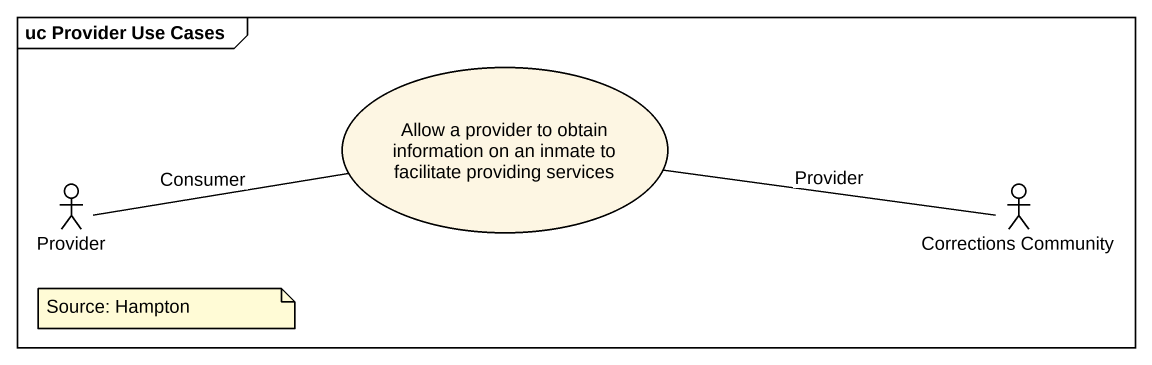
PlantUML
@startuml
mainframe uc Provider Use Cases
usecase "Allow a provider to obtain information on an inmate to facilitate providing services" as Allow_a_provider_to_obtain
actor Provider
actor "Corrections Community" as Corrections_Community
Allow_a_provider_to_obtain -left- Provider : Consumer
Allow_a_provider_to_obtain -right- Corrections_Community : Provider
note as N1
  Source: Hampton
end note
@enduml
